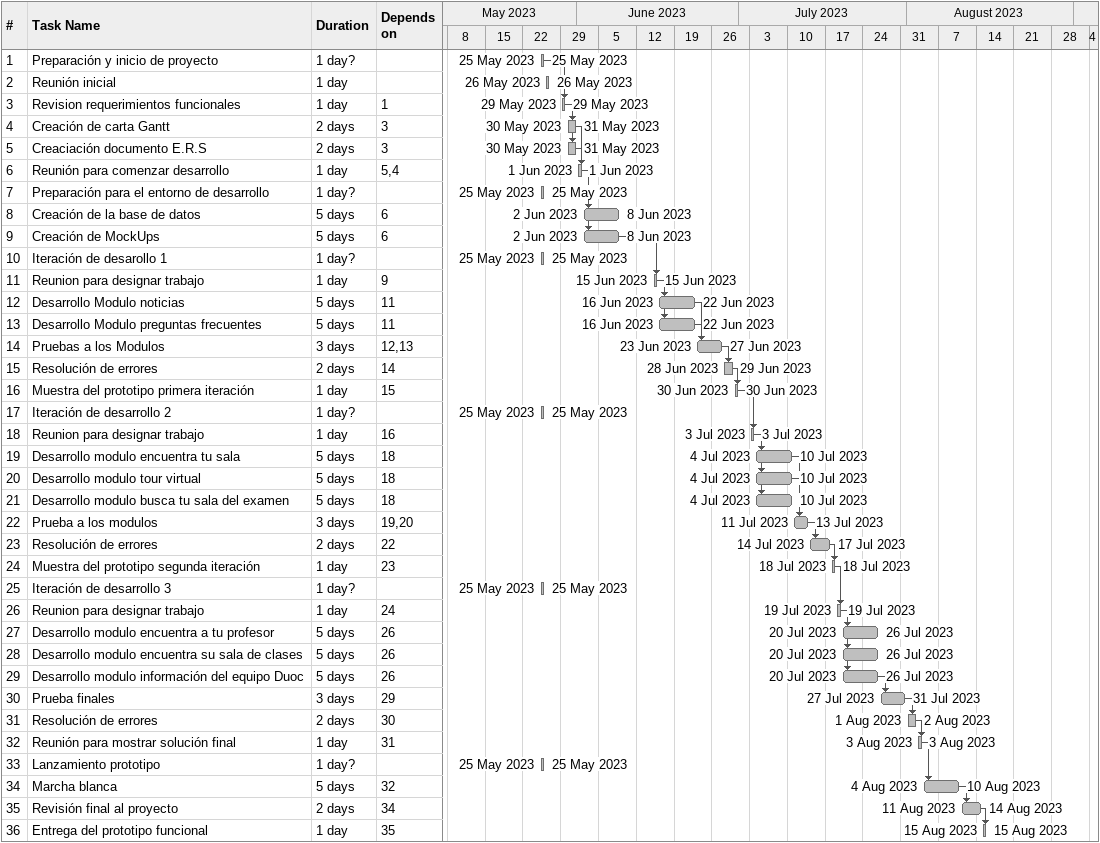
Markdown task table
| ID | Task | Duration | Start | Finish | Predecessors |
|---|---|---|---|---|---|
| 1 | Preparación y inicio de proyecto | 1d? | 2023-05-25 | 2023-05-25 |  |
| 2 | Reunión inicial | 1d | 2023-05-26 | 2023-05-26 |  |
| 3 | Revision requerimientos funcionales | 1d | 2023-05-29 | 2023-05-29 | 1 |
| 4 | Creación de carta Gantt | 2d | 2023-05-30 | 2023-05-31 | 3 |
| 5 | Creaciación documento E.R.S | 2d | 2023-05-30 | 2023-05-31 | 3 |
| 6 | Reunión para comenzar desarrollo | 1d | 2023-06-01 | 2023-06-01 | 5, 4 |
| 7 | Preparación para el entorno de desarrollo | 1d? | 2023-05-25 | 2023-05-25 |  |
| 8 | Creación de la base de datos | 5d | 2023-06-02 | 2023-06-08 | 6 |
| 9 | Creación de MockUps | 5d | 2023-06-02 | 2023-06-08 | 6 |
| 10 | Iteración de desarollo 1 | 1d? | 2023-05-25 | 2023-05-25 |  |
| 11 | Reunion para designar trabajo | 1d | 2023-06-15 | 2023-06-15 | 9 |
| 12 | Desarrollo Modulo noticias | 5d | 2023-06-16 | 2023-06-22 | 11 |
| 13 | Desarrollo Modulo preguntas frecuentes | 5d | 2023-06-16 | 2023-06-22 | 11 |
| 14 | Pruebas a los Modulos | 3d | 2023-06-23 | 2023-06-27 | 12, 13 |
| 15 | Resolución de errores | 2d | 2023-06-28 | 2023-06-29 | 14 |
| 16 | Muestra del prototipo primera iteración | 1d | 2023-06-30 | 2023-06-30 | 15 |
| 17 | Iteración de desarrollo 2 | 1d? | 2023-05-25 | 2023-05-25 |  |
| 18 | Reunion para designar trabajo | 1d | 2023-07-03 | 2023-07-03 | 16 |
| 19 | Desarrollo modulo encuentra tu sala | 5d | 2023-07-04 | 2023-07-10 | 18 |
| 20 | Desarrollo modulo tour virtual | 5d | 2023-07-04 | 2023-07-10 | 18 |
| 21 | Desarrollo modulo busca tu sala del examen | 5d | 2023-07-04 | 2023-07-10 | 18 |
| 22 | Prueba a los modulos | 3d | 2023-07-11 | 2023-07-13 | 19, 20 |
| 23 | Resolución de errores | 2d | 2023-07-14 | 2023-07-17 | 22 |
| 24 | Muestra del prototipo segunda iteración | 1d | 2023-07-18 | 2023-07-18 | 23 |
| 25 | Iteración de desarrollo 3 | 1d? | 2023-05-25 | 2023-05-25 |  |
| 26 | Reunion para designar trabajo | 1d | 2023-07-19 | 2023-07-19 | 24 |
| 27 | Desarrollo modulo encuentra a tu profesor | 5d | 2023-07-20 | 2023-07-26 | 26 |
| 28 | Desarrollo modulo encuentra su sala de clases | 5d | 2023-07-20 | 2023-07-26 | 26 |
| 29 | Desarrollo modulo información del equipo Duoc | 5d | 2023-07-20 | 2023-07-26 | 26 |
| 30 | Prueba finales | 3d | 2023-07-27 | 2023-07-31 | 29 |
| 31 | Resolución de errores | 2d | 2023-08-01 | 2023-08-02 | 30 |
| 32 | Reunión para mostrar solución final | 1d | 2023-08-03 | 2023-08-03 | 31 |
| 33 | Lanzamiento prototipo | 1d? | 2023-05-25 | 2023-05-25 |  |
| 34 | Marcha blanca | 5d | 2023-08-04 | 2023-08-10 | 32 |
| 35 | Revisión final al proyecto | 2d | 2023-08-11 | 2023-08-14 | 34 |
| 36 | Entrega del prototipo funcional | 1d | 2023-08-15 | 2023-08-15 | 35 |
